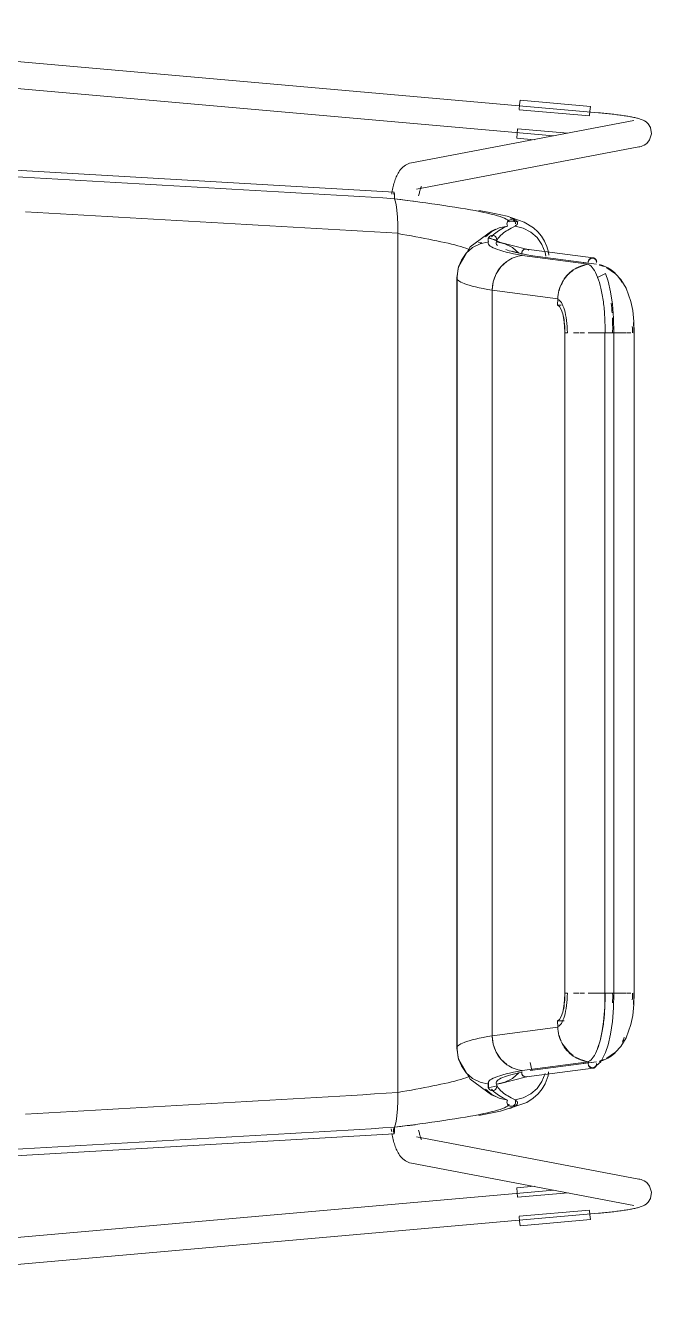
# Model space of a CAD drawing. Header units: millimetres. Extents: x 155927 to 326028, y -36033 to 97293.
# Drawn here: x 160474 to 160754, y 12021 to 12590 of the extents above; entities that cross this region are included whole.
import ezdxf

# ---------------------------------------------------------------- set-up
doc = ezdxf.new("R2010")
doc.units = ezdxf.units.MM
doc.header["$MEASUREMENT"] = 0
doc.layers.add('I-FURN', color=8, linetype='CONTINUOUS', lineweight=9)

msp = doc.modelspace()

# ---------------------------------------------------------------- linework, layer by layer
at = {"layer": 'I-FURN'}
for p, q in [((160729.89, 12550.76), (160286.57, 12589.71)), ((160285.52, 12577.75), (160709.86, 12540.47)), ((160694.69, 12554.29), (160694.87, 12556.33)), ((160694.87, 12556.33), (160726.28, 12553.57)), ((160694.5, 12552.1), (160725.91, 12549.34)), ((160694.51, 12552.23), (160694.69, 12554.29)), ((160726.1, 12551.53), (160725.92, 12549.47)), ((160726.28, 12553.57), (160726.1, 12551.53)), ((160730.05, 12550.75), (160729.89, 12550.76)), ((160730.8, 12550.68), (160730.05, 12550.75)), ((160731.55, 12550.61), (160730.8, 12550.68)), ((160732.3, 12550.54), (160731.55, 12550.61)), ((160733.04, 12550.46), (160732.3, 12550.54)), ((160733.78, 12550.39), (160733.04, 12550.46)), ((160734.51, 12550.31), (160733.78, 12550.39)), ((160735.24, 12550.23), (160734.51, 12550.31)), ((160735.96, 12550.15), (160735.24, 12550.23)), ((160736.67, 12550.06), (160735.96, 12550.15)), ((160737.36, 12549.98), (160736.67, 12550.06)), ((160738.05, 12549.89), (160737.36, 12549.98)), ((160738.73, 12549.81), (160738.05, 12549.89)), ((160739.39, 12549.72), (160738.73, 12549.81)), ((160740.04, 12549.63), (160739.39, 12549.72)), ((160740.67, 12549.54), (160740.04, 12549.63)), ((160741.29, 12549.45), (160740.67, 12549.54)), ((160741.9, 12549.36), (160741.29, 12549.45)), ((160742.48, 12549.27), (160741.9, 12549.36)), ((160743.05, 12549.17), (160742.48, 12549.27)), ((160743.6, 12549.08), (160743.05, 12549.17)), ((160744.14, 12548.99), (160743.6, 12549.08)), ((160744.65, 12548.89), (160744.14, 12548.99)), ((160745.15, 12548.8), (160744.65, 12548.89)), ((160745.62, 12548.7), (160745.15, 12548.8)), ((160746.08, 12548.61), (160745.62, 12548.7)), ((160745.74, 12547.28), (160646.45, 12528.47)), ((160693.56, 12541.47), (160693.75, 12543.53)), ((160716.24, 12541.68), (160693.76, 12543.65)), ((160746.53, 12548.51), (160746.08, 12548.61)), ((160746.95, 12548.41), (160746.53, 12548.51)), ((160747.37, 12548.3), (160746.95, 12548.41)), ((160747.77, 12548.2), (160747.37, 12548.3)), ((160748.16, 12548.08), (160747.77, 12548.2)), ((160748.56, 12547.96), (160748.16, 12548.08)), ((160748.96, 12547.81), (160748.56, 12547.96)), ((160749.39, 12547.65), (160748.96, 12547.81)), ((160749.87, 12547.43), (160749.39, 12547.65)), ((160750.43, 12547.13), (160749.87, 12547.43)), ((160751.13, 12546.65), (160750.43, 12547.13)), ((160752.04, 12545.79), (160751.13, 12546.65)), ((160753.08, 12544.14), (160752.04, 12545.79)), ((160753.56, 12541.38), (160753.08, 12544.14)), ((160693.38, 12539.42), (160693.56, 12541.47)), ((160693.38, 12539.42), (160701.28, 12538.73)), ((160752.73, 12538.63), (160751.41, 12537.05)), ((160752.73, 12538.63), (160753.56, 12541.38)), ((160306.69, 12534.56), (160638.6, 12515.28)), ((160648.68, 12516.68), (160747.97, 12535.49)), ((160748.39, 12535.58), (160747.97, 12535.49)), ((160748.9, 12535.71), (160748.39, 12535.58)), ((160749.52, 12535.93), (160748.9, 12535.71)), ((160750.33, 12536.3), (160749.52, 12535.93)), ((160751.41, 12537.05), (160750.33, 12536.3)), ((160641.97, 12525.89), (160641.52, 12525.36)), ((160642.49, 12526.41), (160641.97, 12525.89)), ((160643.09, 12526.92), (160642.49, 12526.41)), ((160643.77, 12527.41), (160643.09, 12526.92)), ((160644.56, 12527.84), (160643.77, 12527.41)), ((160645.46, 12528.21), (160644.56, 12527.84)), ((160646.45, 12528.47), (160645.46, 12528.21)), ((160638.96, 12520.36), (160638.76, 12519.76)), ((160639.16, 12520.95), (160638.96, 12520.36)), ((160639.38, 12521.54), (160639.16, 12520.95)), ((160639.62, 12522.11), (160639.38, 12521.54)), ((160639.87, 12522.67), (160639.62, 12522.11)), ((160640.14, 12523.22), (160639.87, 12522.67)), ((160640.43, 12523.75), (160640.14, 12523.22)), ((160640.76, 12524.29), (160640.43, 12523.75)), ((160641.12, 12524.83), (160640.76, 12524.29)), ((160641.52, 12525.36), (160641.12, 12524.83)), ((160637.69, 12515.17), (160637.57, 12514.47)), ((160637.82, 12515.86), (160637.69, 12515.17)), ((160637.95, 12516.54), (160637.82, 12515.86)), ((160638.09, 12517.21), (160637.95, 12516.54)), ((160638.25, 12517.87), (160638.09, 12517.21)), ((160638.41, 12518.51), (160638.25, 12517.87)), ((160638.58, 12519.14), (160638.41, 12518.51)), ((160638.45, 12514.74), (160638.42, 12514.36)), ((160638.42, 12514.36), (160638.45, 12514.74)), ((160638.5, 12515.03), (160638.45, 12514.74)), ((160638.45, 12514.74), (160638.5, 12515.03)), ((160638.55, 12515.21), (160638.6, 12515.28)), ((160638.6, 12515.27), (160638.55, 12515.21)), ((160638.76, 12519.76), (160638.58, 12519.14)), ((160638.75, 12514.71), (160638.7, 12515.01)), ((160638.7, 12515.01), (160638.75, 12514.71)), ((160638.78, 12514.32), (160638.75, 12514.71)), ((160638.75, 12514.71), (160638.78, 12514.33)), ((160649.81, 12514.6), (160649.71, 12514.13)), ((160649.91, 12515.04), (160649.81, 12514.6)), ((160650.02, 12515.46), (160649.91, 12515.04)), ((160650.12, 12515.86), (160650.02, 12515.46)), ((160650.23, 12516.22), (160650.12, 12515.86)), ((160650.34, 12516.56), (160650.23, 12516.22)), ((160650.45, 12516.86), (160650.34, 12516.56)), ((160650.55, 12517.13), (160650.45, 12516.86)), ((160650.64, 12517.36), (160650.55, 12517.13)), ((160650.73, 12517.56), (160650.64, 12517.36)), ((160650.8, 12517.71), (160650.73, 12517.56)), ((160650.85, 12517.8), (160650.8, 12517.71)), ((160650.89, 12517.87), (160650.85, 12517.8)), ((160650.91, 12517.9), (160650.89, 12517.87)), ((160638.78, 12514.33), (160638.8, 12513.87)), ((160638.8, 12513.87), (160638.78, 12514.32)), ((160638.79, 12512.41), (160638.81, 12512.88)), ((160638.81, 12512.88), (160638.79, 12512.41)), ((160638.79, 12512.41), (160639.19, 12511.51)), ((160639.19, 12511.51), (160638.79, 12512.41)), ((160638.81, 12513.38), (160638.8, 12513.87)), ((160638.8, 12513.87), (160638.81, 12513.38)), ((160638.81, 12512.88), (160638.81, 12513.38)), ((160638.81, 12513.38), (160638.81, 12512.88)), ((160639.19, 12511.51), (160639.55, 12509.77)), ((160639.56, 12509.76), (160639.19, 12511.51)), ((160639.55, 12509.76), (160639.86, 12507.3)), ((160639.87, 12507.26), (160639.56, 12509.76)), ((160649.71, 12514.13), (160649.61, 12513.63)), ((160639.87, 12507.27), (160640.1, 12504.21)), ((160640.11, 12504.16), (160639.87, 12507.26)), ((160640.11, 12504.16), (160640.26, 12500.69)), ((160640.26, 12500.63), (160640.11, 12504.16)), ((160680.58, 12506.43), (160676.51, 12507.17)), ((160689.1, 12504.54), (160680.58, 12506.43)), ((160696.73, 12501.87), (160689.1, 12504.54)), ((160640.26, 12500.63), (160640.32, 12496.94)), ((160640.32, 12496.86), (160640.26, 12500.63)), ((160672.65, 12490.85), (160682.19, 12497.84)), ((160682.26, 12497.79), (160679.42, 12495.38)), ((160679.42, 12495.38), (160682.26, 12497.78)), ((160682.19, 12497.84), (160683.93, 12498.73)), ((160685.58, 12499.43), (160682.26, 12497.79)), ((160682.26, 12497.78), (160685.59, 12499.42)), ((160689.2, 12500.21), (160685.58, 12499.43)), ((160685.59, 12499.42), (160689.2, 12500.21)), ((160689.11, 12501.68), (160689.02, 12501.19)), ((160689.02, 12501.18), (160689.11, 12501.67)), ((160689.02, 12501.19), (160689.05, 12500.69)), ((160689.05, 12500.68), (160689.02, 12501.18)), ((160689.05, 12500.69), (160689.2, 12500.21)), ((160689.2, 12500.21), (160689.05, 12500.68)), ((160689.32, 12502.13), (160689.11, 12501.68)), ((160689.11, 12501.67), (160689.32, 12502.12)), ((160689.63, 12502.51), (160689.32, 12502.13)), ((160689.32, 12502.12), (160689.64, 12502.5)), ((160690.04, 12502.79), (160689.63, 12502.51)), ((160689.64, 12502.5), (160690.04, 12502.79)), ((160690.5, 12502.98), (160690.04, 12502.79)), ((160690.04, 12502.79), (160690.5, 12502.97)), ((160693.93, 12502.23), (160690.08, 12502.04)), ((160690.98, 12503.04), (160690.5, 12502.98)), ((160690.5, 12502.97), (160690.98, 12503.03)), ((160691.47, 12502.96), (160690.98, 12503.04)), ((160690.98, 12503.03), (160691.47, 12502.96)), ((160691.47, 12502.96), (160691.92, 12502.76)), ((160691.92, 12502.77), (160691.47, 12502.96)), ((160692.32, 12502.47), (160691.92, 12502.77)), ((160691.92, 12502.76), (160692.31, 12502.46)), ((160692.31, 12502.46), (160692.62, 12502.08)), ((160692.62, 12502.08), (160692.32, 12502.47)), ((160692.62, 12502.08), (160692.82, 12501.62)), ((160692.82, 12501.62), (160692.62, 12502.08)), ((160692.85, 12500.63), (160692.68, 12500.16)), ((160692.69, 12500.16), (160692.85, 12500.63)), ((160696.32, 12499.26), (160692.69, 12500.16)), ((160692.82, 12501.62), (160692.89, 12501.13)), ((160692.89, 12501.13), (160692.82, 12501.62)), ((160693.61, 12501.07), (160693.93, 12502.23)), ((160699.64, 12497.52), (160696.32, 12499.26)), ((160700.84, 12499.36), (160696.73, 12501.87)), ((160702.46, 12495.04), (160699.64, 12497.52)), ((160702.8, 12497.63), (160700.84, 12499.36)), ((160704.49, 12495.65), (160702.8, 12497.63)), ((160640.32, 12113.46), (160640.32, 12496.86)), ((160640.32, 12496.86), (160640.32, 12113.38)), ((160677.1, 12492.31), (160673.7, 12490.56)), ((160673.71, 12490.55), (160677.1, 12492.3)), ((160680.81, 12493.2), (160677.1, 12492.31)), ((160680.61, 12494.17), (160680.69, 12494.66)), ((160680.69, 12494.66), (160680.61, 12494.17)), ((160680.65, 12493.67), (160680.61, 12494.17)), ((160680.61, 12494.17), (160680.65, 12493.67)), ((160680.81, 12493.2), (160680.65, 12493.67)), ((160680.65, 12493.67), (160680.81, 12493.2)), ((160680.69, 12494.66), (160680.9, 12495.11)), ((160680.89, 12495.11), (160680.69, 12494.66)), ((160684.6, 12493.88), (160680.71, 12494.72)), ((160686.16, 12492.84), (160680.84, 12495.01)), ((160681.21, 12495.49), (160680.89, 12495.11)), ((160680.9, 12495.11), (160681.21, 12495.49)), ((160681.61, 12495.79), (160681.21, 12495.49)), ((160681.21, 12495.49), (160681.61, 12495.78)), ((160682.07, 12495.98), (160681.61, 12495.79)), ((160681.61, 12495.78), (160682.07, 12495.97)), ((160682.07, 12495.97), (160682.56, 12496.04)), ((160682.56, 12496.04), (160682.07, 12495.98)), ((160682.56, 12496.04), (160683.05, 12495.97)), ((160683.05, 12495.98), (160682.56, 12496.04)), ((160683.52, 12495.79), (160683.05, 12495.98)), ((160683.05, 12495.97), (160683.51, 12495.78)), ((160683.51, 12495.78), (160683.92, 12495.49)), ((160683.92, 12495.49), (160683.52, 12495.79)), ((160683.92, 12495.49), (160684.23, 12495.11)), ((160684.23, 12495.11), (160683.92, 12495.49)), ((160684.23, 12495.11), (160684.43, 12494.66)), ((160684.43, 12494.66), (160684.23, 12495.11)), ((160684.48, 12493.67), (160684.31, 12493.2)), ((160684.32, 12493.2), (160684.48, 12493.67)), ((160688.03, 12492.31), (160684.32, 12493.2)), ((160684.43, 12494.66), (160684.51, 12494.17)), ((160684.52, 12494.17), (160684.43, 12494.66)), ((160684.51, 12494.17), (160684.48, 12493.67)), ((160684.48, 12493.67), (160684.52, 12494.17)), ((160697.78, 12489.88), (160686.16, 12492.84)), ((160691.43, 12490.56), (160688.03, 12492.31)), ((160704.64, 12491.95), (160702.46, 12495.04)), ((160702.46, 12495.03), (160702.61, 12494.87)), ((160705.86, 12493.45), (160704.49, 12495.65)), ((160706.04, 12488.44), (160704.64, 12491.95)), ((160706.89, 12491.08), (160705.86, 12493.45)), ((160667.53, 12482.2), (160672.65, 12490.85)), ((160670.83, 12488.05), (160668.66, 12484.91)), ((160668.66, 12484.91), (160670.83, 12488.04)), ((160673.7, 12490.56), (160670.83, 12488.05)), ((160670.83, 12488.04), (160673.71, 12490.55)), ((160691.39, 12489.05), (160693.83, 12488.29)), ((160694.3, 12488.05), (160691.43, 12490.56)), ((160693.83, 12488.29), (160700.12, 12486.92)), ((160695.68, 12488.52), (160695.6, 12488.03)), ((160695.6, 12488.03), (160695.64, 12487.53)), ((160695.87, 12488.97), (160695.68, 12488.52)), ((160725.49, 12483.22), (160695.79, 12487.06)), ((160696.17, 12489.35), (160695.87, 12488.97)), ((160696.56, 12489.65), (160696.17, 12489.35)), ((160697, 12489.84), (160696.56, 12489.65)), ((160697.47, 12489.91), (160697, 12489.84)), ((160697.94, 12489.84), (160697.47, 12489.91)), ((160727.48, 12486.04), (160697.7, 12489.89)), ((160698.38, 12489.65), (160697.94, 12489.84)), ((160698.76, 12489.36), (160698.38, 12489.65)), ((160729.04, 12483.2), (160699.34, 12487.04)), ((160706.03, 12488.43), (160706.4, 12486.69)), ((160706.4, 12486.7), (160706.04, 12488.44)), ((160707.55, 12488.58), (160706.89, 12491.08)), ((160707.7, 12487.16), (160707.55, 12488.58)), ((160666.67, 12477.01), (160667.46, 12482.05)), ((160666.82, 12477.55), (160667.3, 12481.34)), ((160667.29, 12481.34), (160666.82, 12477.55)), ((160668.66, 12484.91), (160667.29, 12481.34)), ((160667.3, 12481.34), (160668.66, 12484.91)), ((160667.46, 12482.05), (160668.83, 12485.23)), ((160686.29, 12481.94), (160684.21, 12478.83)), ((160689.03, 12484.43), (160686.29, 12481.94)), ((160725.51, 12483.65), (160723.07, 12483.97)), ((160733.67, 12481.55), (160733.47, 12481.65)), ((160737.56, 12478.88), (160733.67, 12481.55)), ((160666.67, 12477.01), (160666.67, 12172.21)), ((160666.82, 12132.77), (160666.82, 12477.55)), ((160666.82, 12477.55), (160666.82, 12132.77)), ((160682.89, 12475.28), (160682.42, 12471.51)), ((160684.21, 12478.83), (160682.89, 12475.28)), ((160733.06, 12479.01), (160729.52, 12477.25)), ((160734.22, 12475.56), (160733.06, 12479.01)), ((160735.32, 12470.87), (160734.22, 12475.56)), ((160739.86, 12476.4), (160737.56, 12478.88)), ((160742.25, 12472.52), (160739.86, 12476.4)), ((160682.42, 12471.51), (160711.69, 12467.65)), ((160682.42, 12138.8), (160682.42, 12471.51)), ((160682.42, 12471.51), (160682.42, 12138.8)), ((160736.17, 12465.25), (160735.32, 12470.87)), ((160744.38, 12466.47), (160742.25, 12472.52)), ((160711.69, 12467.65), (160711.63, 12464.94)), ((160713.29, 12464.94), (160711.63, 12464.94)), ((160711.63, 12464.94), (160712.49, 12464.3)), ((160712.49, 12464.3), (160713.28, 12462.95)), ((160736.65, 12459.13), (160736.17, 12465.25)), ((160745.17, 12462.44), (160744.38, 12466.47)), ((160713.28, 12462.95), (160713.95, 12460.96)), ((160713.95, 12460.96), (160714.46, 12458.47)), ((160714.46, 12458.47), (160714.78, 12455.62)), ((160736.75, 12452.58), (160736.65, 12459.13)), ((160745.67, 12457.61), (160745.17, 12462.44)), ((160745.78, 12452.58), (160745.67, 12457.61)), ((160714.78, 12455.62), (160714.88, 12452.58)), ((160714.88, 12452.58), (160714.88, 12157.73)), ((160714.94, 12157.73), (160714.94, 12452.58)), ((160718.8, 12452.58), (160721.26, 12452.58)), ((160721.78, 12452.58), (160723.62, 12452.58)), ((160725.25, 12452.58), (160728.81, 12452.58)), ((160732.81, 12452.58), (160729, 12452.58)), ((160729, 12452.58), (160732.81, 12452.58)), ((160732.78, 12452.58), (160732.78, 12157.73)), ((160732.9, 12452.58), (160736.75, 12452.58)), ((160733.12, 12452.58), (160732.9, 12452.58)), ((160733.45, 12452.58), (160733.12, 12452.58)), ((160733.87, 12452.58), (160733.45, 12452.58)), ((160734.34, 12452.58), (160733.87, 12452.58)), ((160734.84, 12452.58), (160734.34, 12452.58)), ((160735.33, 12452.58), (160734.84, 12452.58)), ((160735.79, 12452.58), (160735.33, 12452.58)), ((160736.18, 12452.58), (160735.79, 12452.58)), ((160736.48, 12452.58), (160736.18, 12452.58)), ((160736.68, 12452.58), (160736.48, 12452.58)), ((160739.53, 12452.58), (160736.5, 12452.58)), ((160736.5, 12452.58), (160742.26, 12452.58)), ((160736.75, 12452.58), (160736.68, 12452.58)), ((160736.75, 12157.73), (160736.75, 12452.58)), ((160740.58, 12452.58), (160739.67, 12452.58)), ((160742.54, 12452.58), (160744.29, 12452.58)), ((160745.48, 12452.58), (160745.77, 12452.58)), ((160745.78, 12452.58), (160745.61, 12452.58)), ((160745.78, 12157.73), (160745.78, 12452.58)), ((160666.67, 12172.21), (160666.67, 12133.3)), ((160714.88, 12157.73), (160714.78, 12154.69)), ((160721.26, 12157.73), (160718.8, 12157.73)), ((160723.62, 12157.73), (160721.78, 12157.73)), ((160728.81, 12157.73), (160725.25, 12157.73)), ((160729, 12157.73), (160732.81, 12157.73)), ((160732.81, 12157.73), (160729, 12157.73)), ((160732.71, 12151.51), (160732.78, 12157.73)), ((160736.75, 12157.73), (160732.79, 12157.73)), ((160732.79, 12157.73), (160732.9, 12157.73)), ((160732.9, 12157.73), (160733.12, 12157.73)), ((160733.12, 12157.73), (160733.45, 12157.73)), ((160733.45, 12157.73), (160733.87, 12157.73)), ((160733.87, 12157.73), (160734.34, 12157.73)), ((160734.34, 12157.73), (160734.84, 12157.73)), ((160734.84, 12157.73), (160735.33, 12157.73)), ((160735.33, 12157.73), (160735.79, 12157.73)), ((160735.79, 12157.73), (160736.18, 12157.73)), ((160736.18, 12157.73), (160736.48, 12157.73)), ((160736.48, 12157.73), (160736.68, 12157.73)), ((160736.5, 12157.73), (160739.53, 12157.73)), ((160742.26, 12157.73), (160736.5, 12157.73)), ((160736.75, 12157.73), (160736.65, 12151.19)), ((160736.68, 12157.73), (160736.75, 12157.73)), ((160739.67, 12157.73), (160740.58, 12157.73)), ((160744.29, 12157.73), (160742.54, 12157.73)), ((160745.77, 12157.73), (160745.48, 12157.73)), ((160745.61, 12157.73), (160745.78, 12157.73)), ((160745.78, 12157.73), (160745.67, 12152.7)), ((160714.46, 12151.84), (160713.95, 12149.35)), ((160714.78, 12154.69), (160714.46, 12151.84)), ((160732.17, 12144.94), (160732.71, 12151.51)), ((160736.65, 12151.19), (160736.17, 12145.07)), ((160745.67, 12152.7), (160745.17, 12147.88)), ((160712.49, 12146.02), (160711.63, 12145.38)), ((160711.63, 12145.38), (160714.63, 12145.38)), ((160711.63, 12145.38), (160711.69, 12142.66)), ((160713.28, 12147.37), (160712.49, 12146.02)), ((160713.95, 12149.35), (160713.28, 12147.37)), ((160731.58, 12140.93), (160732.17, 12144.94)), ((160736.17, 12145.07), (160735.32, 12139.45)), ((160745.17, 12147.88), (160744.38, 12143.84)), ((160711.69, 12142.66), (160682.42, 12138.8)), ((160730.61, 12136.5), (160731.58, 12140.93)), ((160735.32, 12139.45), (160734.22, 12134.76)), ((160744.38, 12143.84), (160742.25, 12137.8)), ((160666.67, 12133.3), (160667.46, 12128.27)), ((160682.42, 12138.8), (160682.89, 12135.03)), ((160682.89, 12135.03), (160684.21, 12131.49)), ((160729.52, 12133.06), (160730.61, 12136.5)), ((160734.22, 12134.76), (160733.06, 12131.3)), ((160739.86, 12133.91), (160737.56, 12131.44)), ((160742.25, 12137.8), (160739.86, 12133.91)), ((160667.3, 12128.98), (160666.82, 12132.77)), ((160666.82, 12132.77), (160667.29, 12128.97)), ((160667.29, 12128.97), (160668.66, 12125.4)), ((160668.66, 12125.41), (160667.3, 12128.98)), ((160667.46, 12128.27), (160668.83, 12125.09)), ((160667.53, 12128.11), (160672.65, 12119.46)), ((160684.21, 12131.49), (160686.29, 12128.37)), ((160686.29, 12128.37), (160689.03, 12125.88)), ((160733.06, 12131.3), (160730.88, 12127.18)), ((160733.67, 12128.76), (160733.47, 12128.66)), ((160737.56, 12131.44), (160733.67, 12128.76)), ((160670.83, 12122.27), (160668.66, 12125.41)), ((160668.66, 12125.4), (160670.83, 12122.27)), ((160673.71, 12119.76), (160670.83, 12122.27)), ((160670.83, 12122.27), (160673.7, 12119.76)), ((160691.43, 12119.76), (160694.3, 12122.27)), ((160695.64, 12122.78), (160695.6, 12122.29)), ((160695.6, 12122.29), (160695.68, 12121.8)), ((160695.68, 12121.8), (160695.87, 12121.34)), ((160725.49, 12127.1), (160695.79, 12123.25)), ((160697.7, 12120.42), (160727.48, 12124.28)), ((160699.34, 12123.27), (160729.04, 12127.12)), ((160700.12, 12123.4), (160699.43, 12126.89)), ((160704.64, 12118.36), (160706.04, 12121.88)), ((160707.37, 12120.89), (160707.6, 12122.66)), ((160727.84, 12126.97), (160723.07, 12126.35)), ((160730.88, 12127.18), (160727.97, 12124.64)), ((160672.65, 12119.46), (160682.19, 12112.48)), ((160673.7, 12119.76), (160677.1, 12118.01)), ((160677.1, 12118.01), (160673.71, 12119.76)), ((160677.1, 12118.01), (160680.81, 12117.11)), ((160680.61, 12116.15), (160680.65, 12116.65)), ((160680.65, 12116.64), (160680.61, 12116.15)), ((160680.69, 12115.66), (160680.61, 12116.15)), ((160680.61, 12116.15), (160680.69, 12115.65)), ((160680.65, 12116.65), (160680.81, 12117.12)), ((160680.81, 12117.11), (160680.65, 12116.64)), ((160680.71, 12115.6), (160684.6, 12116.44)), ((160680.79, 12118.18), (160680.84, 12115.3)), ((160686.16, 12117.47), (160684.3, 12117.15)), ((160684.31, 12117.12), (160684.48, 12116.65)), ((160684.32, 12117.11), (160688.03, 12118.01)), ((160684.48, 12116.64), (160684.32, 12117.11)), ((160684.51, 12116.15), (160684.43, 12115.66)), ((160684.43, 12115.65), (160684.52, 12116.15)), ((160684.48, 12116.65), (160684.51, 12116.15)), ((160684.52, 12116.15), (160684.48, 12116.64)), ((160697.78, 12120.44), (160686.16, 12117.47)), ((160688.03, 12118.01), (160691.43, 12119.76)), ((160695.87, 12121.34), (160696.17, 12120.96)), ((160696.17, 12120.96), (160696.56, 12120.67)), ((160696.56, 12120.67), (160697, 12120.48)), ((160697, 12120.48), (160697.47, 12120.41)), ((160697.47, 12120.41), (160697.94, 12120.48)), ((160697.94, 12120.48), (160698.38, 12120.66)), ((160702.46, 12115.28), (160704.64, 12118.36)), ((160704.74, 12115.02), (160706.08, 12117.29)), ((160706.08, 12117.29), (160707.37, 12120.89)), ((160640.26, 12109.69), (160640.32, 12113.46)), ((160640.32, 12113.38), (160640.26, 12109.69)), ((160682.26, 12112.54), (160679.42, 12114.93)), ((160679.42, 12114.93), (160682.26, 12112.53)), ((160680.9, 12115.21), (160680.69, 12115.66)), ((160680.69, 12115.65), (160680.89, 12115.2)), ((160680.89, 12115.2), (160681.21, 12114.82)), ((160681.21, 12114.82), (160680.9, 12115.21)), ((160681.61, 12114.53), (160681.21, 12114.82)), ((160681.21, 12114.82), (160681.61, 12114.53)), ((160682.07, 12114.34), (160681.61, 12114.53)), ((160681.61, 12114.53), (160682.07, 12114.34)), ((160682.56, 12114.28), (160682.07, 12114.34)), ((160682.07, 12114.34), (160682.56, 12114.27)), ((160682.19, 12112.48), (160683.93, 12111.59)), ((160685.59, 12110.9), (160682.26, 12112.54)), ((160682.26, 12112.53), (160685.58, 12110.89)), ((160683.05, 12114.34), (160682.56, 12114.28)), ((160682.56, 12114.27), (160683.05, 12114.34)), ((160683.51, 12114.53), (160683.05, 12114.34)), ((160683.05, 12114.34), (160683.52, 12114.53)), ((160683.92, 12114.82), (160683.51, 12114.53)), ((160683.52, 12114.53), (160683.92, 12114.82)), ((160684.23, 12115.21), (160683.92, 12114.82)), ((160683.92, 12114.82), (160684.23, 12115.2)), ((160684.43, 12115.66), (160684.23, 12115.21)), ((160684.23, 12115.2), (160684.43, 12115.65)), ((160685.58, 12110.89), (160689.2, 12110.1)), ((160689.2, 12110.1), (160685.59, 12110.9)), ((160692.69, 12110.16), (160696.32, 12111.06)), ((160696.32, 12111.06), (160699.64, 12112.8)), ((160697.89, 12109.04), (160700.72, 12110.86)), ((160699.64, 12112.8), (160702.46, 12115.28)), ((160700.72, 12110.86), (160702.96, 12112.85)), ((160702.61, 12115.45), (160702.46, 12115.28)), ((160702.96, 12112.85), (160704.74, 12115.02)), ((160639.87, 12103.05), (160640.11, 12106.15)), ((160640.1, 12106.11), (160639.87, 12103.05)), ((160640.11, 12106.15), (160640.26, 12109.69)), ((160640.26, 12109.63), (160640.11, 12106.15)), ((160676.51, 12103.15), (160686.18, 12105.05)), ((160686.18, 12105.05), (160697.89, 12109.04)), ((160689.02, 12109.13), (160689.05, 12109.63)), ((160689.05, 12109.63), (160689.02, 12109.13)), ((160689.11, 12108.64), (160689.02, 12109.13)), ((160689.02, 12109.13), (160689.11, 12108.64)), ((160689.05, 12109.63), (160689.2, 12110.1)), ((160689.2, 12110.1), (160689.05, 12109.63)), ((160689.32, 12108.19), (160689.11, 12108.64)), ((160689.11, 12108.64), (160689.32, 12108.19)), ((160689.64, 12107.81), (160689.32, 12108.19)), ((160689.32, 12108.19), (160689.63, 12107.81)), ((160689.63, 12107.81), (160690.04, 12107.52)), ((160690.04, 12107.52), (160689.64, 12107.81)), ((160690.5, 12107.34), (160690.04, 12107.52)), ((160690.04, 12107.52), (160690.5, 12107.34)), ((160690.98, 12107.28), (160690.5, 12107.34)), ((160690.5, 12107.34), (160690.98, 12107.28)), ((160691.47, 12107.36), (160690.98, 12107.28)), ((160690.98, 12107.28), (160691.47, 12107.35)), ((160691.92, 12107.55), (160691.47, 12107.36)), ((160691.47, 12107.35), (160691.92, 12107.55)), ((160692.31, 12107.85), (160691.92, 12107.55)), ((160691.92, 12107.55), (160692.32, 12107.85)), ((160692.62, 12108.24), (160692.31, 12107.85)), ((160692.32, 12107.85), (160692.62, 12108.24)), ((160692.82, 12108.69), (160692.62, 12108.24)), ((160692.62, 12108.24), (160692.82, 12108.69)), ((160692.68, 12110.16), (160692.85, 12109.69)), ((160692.85, 12109.68), (160692.69, 12110.16)), ((160692.89, 12109.19), (160692.82, 12108.69)), ((160692.82, 12108.69), (160692.89, 12109.19)), ((160692.85, 12109.69), (160692.89, 12109.19)), ((160692.89, 12109.19), (160692.85, 12109.68)), ((160639.19, 12098.81), (160639.56, 12100.56)), ((160639.55, 12100.55), (160639.19, 12098.81)), ((160639.86, 12103.02), (160639.55, 12100.56)), ((160639.56, 12100.56), (160639.87, 12103.05)), ((160306.69, 12075.75), (160638.6, 12095.04)), ((160637.47, 12096.56), (160637.37, 12097.29)), ((160637.57, 12095.85), (160637.47, 12096.56)), ((160637.82, 12094.45), (160637.69, 12095.15)), ((160637.95, 12093.77), (160637.82, 12094.45)), ((160638.09, 12093.1), (160637.95, 12093.77)), ((160638.38, 12096.9), (160638.39, 12097.4)), ((160638.39, 12096.41), (160638.38, 12096.9)), ((160638.39, 12097.4), (160638.39, 12096.9)), ((160638.39, 12096.9), (160638.39, 12096.41)), ((160638.39, 12096.41), (160638.42, 12095.96)), ((160638.42, 12095.96), (160638.39, 12096.41)), ((160638.42, 12095.96), (160638.45, 12095.58)), ((160638.45, 12095.58), (160638.42, 12095.96)), ((160638.45, 12095.58), (160638.5, 12095.29)), ((160638.5, 12095.29), (160638.45, 12095.58)), ((160638.5, 12095.29), (160638.55, 12095.11)), ((160638.55, 12095.1), (160638.5, 12095.29)), ((160638.55, 12095.11), (160638.6, 12095.04)), ((160638.6, 12095.04), (160638.55, 12095.1)), ((160638.6, 12095.04), (160638.65, 12095.12)), ((160638.65, 12095.11), (160638.6, 12095.04)), ((160638.65, 12095.12), (160638.7, 12095.31)), ((160638.7, 12095.3), (160638.65, 12095.11)), ((160638.7, 12095.31), (160638.75, 12095.61)), ((160638.75, 12095.6), (160638.7, 12095.3)), ((160638.75, 12095.61), (160638.78, 12095.99)), ((160638.78, 12095.99), (160638.75, 12095.6)), ((160638.78, 12095.99), (160638.8, 12096.45)), ((160638.8, 12096.44), (160638.78, 12095.99)), ((160639.19, 12098.81), (160638.79, 12097.91)), ((160638.79, 12097.91), (160639.19, 12098.81)), ((160638.81, 12097.44), (160638.79, 12097.91)), ((160638.79, 12097.91), (160638.81, 12097.44)), ((160638.8, 12096.45), (160638.81, 12096.94)), ((160638.81, 12096.94), (160638.8, 12096.44)), ((160638.81, 12096.94), (160638.81, 12097.44)), ((160638.81, 12097.44), (160638.81, 12096.94)), ((160747.97, 12074.83), (160648.68, 12093.64)), ((160649.71, 12096.19), (160649.61, 12096.68)), ((160649.81, 12095.72), (160649.71, 12096.19)), ((160649.91, 12095.27), (160649.81, 12095.72)), ((160650.02, 12094.85), (160649.91, 12095.27)), ((160650.12, 12094.46), (160650.02, 12094.85)), ((160650.23, 12094.09), (160650.12, 12094.46)), ((160650.34, 12093.76), (160650.23, 12094.09)), ((160650.45, 12093.45), (160650.34, 12093.76)), ((160650.55, 12093.18), (160650.45, 12093.45)), ((160638.25, 12092.45), (160638.09, 12093.1)), ((160638.41, 12091.8), (160638.25, 12092.45)), ((160638.58, 12091.17), (160638.41, 12091.8)), ((160638.76, 12090.56), (160638.58, 12091.17)), ((160638.96, 12089.95), (160638.76, 12090.56)), ((160639.16, 12089.36), (160638.96, 12089.95)), ((160639.38, 12088.78), (160639.16, 12089.36)), ((160639.62, 12088.21), (160639.38, 12088.78)), ((160639.87, 12087.65), (160639.62, 12088.21)), ((160640.14, 12087.1), (160639.87, 12087.65)), ((160650.64, 12092.95), (160650.55, 12093.18)), ((160650.73, 12092.76), (160650.64, 12092.95)), ((160650.8, 12092.6), (160650.73, 12092.76)), ((160650.85, 12092.52), (160650.8, 12092.6)), ((160650.89, 12092.44), (160650.85, 12092.52)), ((160650.91, 12092.42), (160650.89, 12092.44)), ((160640.43, 12086.56), (160640.14, 12087.1)), ((160640.76, 12086.02), (160640.43, 12086.56)), ((160641.12, 12085.49), (160640.76, 12086.02)), ((160641.52, 12084.95), (160641.12, 12085.49)), ((160641.97, 12084.42), (160641.52, 12084.95)), ((160642.49, 12083.9), (160641.97, 12084.42)), ((160643.09, 12083.39), (160642.49, 12083.9)), ((160643.77, 12082.91), (160643.09, 12083.39)), ((160644.56, 12082.47), (160643.77, 12082.91)), ((160645.46, 12082.11), (160644.56, 12082.47)), ((160646.45, 12081.85), (160645.46, 12082.11)), ((160646.45, 12081.85), (160745.74, 12063.04)), ((160701.28, 12071.59), (160693.38, 12070.89)), ((160693.56, 12068.85), (160693.38, 12070.89)), ((160748.39, 12074.74), (160747.97, 12074.83)), ((160748.9, 12074.6), (160748.39, 12074.74)), ((160749.52, 12074.39), (160748.9, 12074.6)), ((160750.33, 12074.01), (160749.52, 12074.39)), ((160751.41, 12073.27), (160750.33, 12074.01)), ((160752.73, 12071.69), (160751.41, 12073.27)), ((160752.73, 12071.69), (160753.56, 12068.94)), ((160710.02, 12069.86), (160285.52, 12032.56)), ((160693.75, 12066.78), (160693.56, 12068.85)), ((160693.76, 12066.66), (160716.36, 12068.65)), ((160753.08, 12066.18), (160752.04, 12064.52)), ((160753.56, 12068.94), (160753.08, 12066.18)), ((160286.57, 12020.61), (160729.89, 12059.56)), ((160725.91, 12060.97), (160694.5, 12058.21)), ((160725.92, 12060.85), (160726.1, 12058.78)), ((160730.05, 12059.57), (160729.89, 12059.56)), ((160730.8, 12059.64), (160730.05, 12059.57)), ((160731.55, 12059.71), (160730.8, 12059.64)), ((160732.3, 12059.78), (160731.55, 12059.71)), ((160733.04, 12059.85), (160732.3, 12059.78)), ((160733.78, 12059.93), (160733.04, 12059.85)), ((160734.51, 12060.01), (160733.78, 12059.93)), ((160735.24, 12060.09), (160734.51, 12060.01)), ((160735.96, 12060.17), (160735.24, 12060.09)), ((160736.67, 12060.25), (160735.96, 12060.17)), ((160737.36, 12060.34), (160736.67, 12060.25)), ((160738.05, 12060.42), (160737.36, 12060.34)), ((160738.73, 12060.51), (160738.05, 12060.42)), ((160739.39, 12060.6), (160738.73, 12060.51)), ((160740.04, 12060.69), (160739.39, 12060.6)), ((160740.67, 12060.78), (160740.04, 12060.69)), ((160741.29, 12060.87), (160740.67, 12060.78)), ((160741.9, 12060.96), (160741.29, 12060.87)), ((160742.48, 12061.05), (160741.9, 12060.96)), ((160743.05, 12061.14), (160742.48, 12061.05)), ((160743.6, 12061.23), (160743.05, 12061.14)), ((160744.14, 12061.33), (160743.6, 12061.23)), ((160744.65, 12061.42), (160744.14, 12061.33)), ((160745.15, 12061.52), (160744.65, 12061.42)), ((160745.62, 12061.61), (160745.15, 12061.52)), ((160746.08, 12061.71), (160745.62, 12061.61)), ((160746.53, 12061.81), (160746.08, 12061.71)), ((160746.95, 12061.91), (160746.53, 12061.81)), ((160747.37, 12062.01), (160746.95, 12061.91)), ((160747.77, 12062.12), (160747.37, 12062.01)), ((160748.16, 12062.23), (160747.77, 12062.12)), ((160748.56, 12062.36), (160748.16, 12062.23)), ((160748.96, 12062.5), (160748.56, 12062.36)), ((160749.39, 12062.67), (160748.96, 12062.5)), ((160749.87, 12062.89), (160749.39, 12062.67)), ((160750.43, 12063.19), (160749.87, 12062.89)), ((160751.13, 12063.67), (160750.43, 12063.19)), ((160752.04, 12064.52), (160751.13, 12063.67)), ((160694.69, 12056.03), (160694.51, 12058.09)), ((160694.87, 12053.98), (160694.69, 12056.03)), ((160726.28, 12056.74), (160694.87, 12053.98)), ((160726.1, 12058.78), (160726.28, 12056.74))]:
    msp.add_line(p, q, dxfattribs=at)
for centre, major_axis, ratio, start_param, end_param in [((160697.49, 12471.38), (0, -15.78), 0.955139, 3.495799, 3.737346), ((160697.49, 12471.38), (0, -15.78), 0.955139, 3.254129, 3.495629), ((160697.47, 12487.94), (0, -1.96), 0.955139, 2.379629, 4.923331), ((160697.49, 12471.38), (0, -15.78), 0.955139, 3.737469, 4.704147), ((160730.03, 12452.58), (15.75, 0), 0.000004, 2.669107, 2.851347), ((160741.51, 12452.58), (0, 12.4), 0.287441, 4.712389, 4.932602), ((160730.03, 12157.73), (15.75, 0), 0.000004, 3.431839, 3.614078), ((160741.51, 12157.73), (0, -12.4), 0.287441, 1.332781, 1.570796), ((160697.49, 12138.93), (0, -15.78), 0.955139, 4.720632, 5.68731), ((160697.49, 12138.93), (0, -15.78), 0.955139, 5.687432, 5.928979), ((160697.49, 12138.93), (0, -15.78), 0.955139, 5.929149, 6.170649), ((160697.47, 12122.37), (0, -1.96), 0.955139, 4.501447, 6.790779)]:
    msp.add_ellipse(centre, major_axis=major_axis, ratio=ratio, start_param=start_param, end_param=end_param, dxfattribs=at)
for points in [[(160638.79, 12512.41), (160583.55, 12515.63), (160472.96, 12522.07), (160362.19, 12528.51), (160306.79, 12531.73)], [(160638.8, 12512.39), (160641.92, 12512), (160645.08, 12511.6), (160648.2, 12511.21)], [(160474.08, 12506.52), (160529.54, 12503.33), (160584.96, 12500.13), (160640.32, 12496.94)], [(160676.35, 12492.81), (160676.82, 12492.75), (160677.28, 12492.7), (160677.75, 12492.64)], [(160680.81, 12493.2), (160680.26, 12492.18), (160682.23, 12490.13), (160690.29, 12488.08), (160695.79, 12487.06)], [(160684.31, 12493.2), (160684.02, 12492.65), (160684.17, 12492.11), (160684.74, 12491.57)], [(160688.47, 12489.66), (160690.36, 12489.01), (160693.17, 12488.35), (160696.21, 12487.69)], [(160725.49, 12483.22), (160724.25, 12483.07), (160721.88, 12482.49), (160718.54, 12480.72), (160715.7, 12478.2), (160713.51, 12475.05), (160712.09, 12471.45), (160711.73, 12468.95), (160711.69, 12467.65)], [(160719.98, 12481.23), (160721.24, 12481.93), (160722.61, 12482.33), (160723.99, 12482.67)], [(160725.49, 12483.01), (160726.21, 12482.66), (160727.62, 12481.35), (160728.88, 12478.89), (160729.45, 12477.42)], [(160730.37, 12482.75), (160731.05, 12482.59), (160731.73, 12482.39), (160732.38, 12482.14)], [(160666.82, 12477.55), (160666.72, 12477.37), (160666.67, 12477.19), (160666.67, 12477.01)], [(160740.31, 12474.97), (160739.91, 12475.78), (160739.45, 12476.57), (160738.92, 12477.3)], [(160711.71, 12467.41), (160712.26, 12467.28), (160713.36, 12466.33), (160714.76, 12463.01), (160715.72, 12458.21), (160715.98, 12454.48), (160716.01, 12452.58)], [(160735.54, 12465.74), (160735.72, 12464.33), (160735.88, 12462.88), (160735.99, 12461.4)], [(160714.93, 12453.42), (160714.88, 12456.2), (160714.52, 12458.75), (160714, 12460.96)], [(160736.11, 12459.18), (160736.22, 12457), (160736.25, 12454.8), (160736.21, 12452.58)], [(160745.51, 12457.18), (160745.63, 12455.71), (160745.7, 12454.16), (160745.69, 12452.58)], [(160716.01, 12157.73), (160715.95, 12153.94), (160714.99, 12146.55), (160712.82, 12143.17), (160711.71, 12142.91)], [(160714, 12149.35), (160714.54, 12151.4), (160714.83, 12154.12), (160714.92, 12156.89)], [(160732.81, 12157.73), (160732.86, 12155.39), (160732.78, 12150.73), (160732.15, 12143.88), (160731.04, 12137.73), (160729.52, 12132.66), (160727.62, 12128.96), (160726.21, 12127.65), (160725.49, 12127.3)], [(160736.21, 12157.73), (160736.24, 12156.3), (160736.23, 12154.88), (160736.2, 12153.47)], [(160745.69, 12157.73), (160745.7, 12156.02), (160745.63, 12154.34), (160745.47, 12152.76)], [(160711.69, 12142.66), (160711.73, 12141.37), (160712.09, 12138.87), (160713.51, 12135.27), (160715.7, 12132.12), (160718.54, 12129.59), (160721.88, 12127.83), (160724.25, 12127.25), (160725.49, 12127.1)], [(160713.19, 12136.48), (160712.8, 12137.33), (160712.44, 12138.21), (160712.25, 12139.13)], [(160666.67, 12133.3), (160666.67, 12133.12), (160666.72, 12132.94), (160666.82, 12132.77)], [(160718.62, 12129.93), (160716.56, 12131.37), (160714.94, 12133.35), (160713.64, 12135.57)], [(160740.56, 12135.9), (160740.87, 12136.62), (160741.17, 12137.36), (160741.37, 12138.12)], [(160723.98, 12127.56), (160722.59, 12127.87), (160721.22, 12128.37), (160719.97, 12129.07)], [(160732.37, 12128.18), (160731.75, 12127.94), (160731.1, 12127.78), (160730.44, 12127.64)], [(160680.81, 12117.12), (160680.26, 12118.14), (160682.23, 12120.19), (160690.29, 12122.23), (160695.79, 12123.25)], [(160725.31, 12126.34), (160725.3, 12126.5), (160725.3, 12126.67), (160725.34, 12126.83)], [(160640.32, 12113.38), (160584.96, 12110.18), (160529.54, 12106.99), (160474.08, 12103.79)], [(160638.8, 12097.92), (160641.86, 12098.31), (160644.95, 12098.7), (160648, 12099.08)], [(160638.79, 12097.91), (160583.55, 12094.69), (160472.96, 12088.25), (160362.19, 12081.81), (160306.79, 12078.59)]]:
    msp.add_open_spline(points, degree=3, dxfattribs=at)
for points, knots in [([(160638.79, 12512.41), (160646.34, 12511.39), (160661.55, 12509.36), (160679.99, 12506.31), (160688.29, 12503.87), (160689.89, 12502.45), (160690.08, 12502.04)], [0, 0, 0, 0, 0.25, 0.5, 0.75, 0.8499411, 0.8499411, 0.8499411, 0.8499411]), ([(160690.48, 12503.93), (160691.11, 12503.7), (160694.01, 12502.44), (160694.24, 12501.18), (160692.69, 12500.16)], [0.6929173, 0.6929173, 0.6929173, 0.6929173, 0.75, 1, 1, 1, 1]), ([(160689.2, 12500.21), (160686.79, 12499.04), (160684.14, 12497.42), (160682.46, 12495.79), (160682.07, 12495.33)], [0, 0, 0, 0, 0.5, 0.6963068, 0.6963068, 0.6963068, 0.6963068]), ([(160692.68, 12500.16), (160690.28, 12499), (160686.85, 12496.91), (160685.07, 12494.81), (160684.6, 12493.88)], [0, 0, 0, 0, 0.5, 0.9025383, 0.9025383, 0.9025383, 0.9025383]), ([(160640.32, 12496.86), (160645.71, 12495.88), (160656.49, 12493.94), (160667.2, 12491.51), (160671.44, 12490.05), (160672.59, 12489.56)], [0, 0, 0, 0, 0.25, 0.5, 0.625, 0.625, 0.625, 0.625]), ([(160729.08, 12484.07), (160729.08, 12484.21), (160729.07, 12484.44), (160729, 12484.73), (160728.9, 12485), (160728.72, 12485.31), (160728.43, 12485.63), (160728.07, 12485.87), (160727.72, 12486), (160727.41, 12486.05), (160727.14, 12486.05), (160726.87, 12486.02), (160726.62, 12485.95), (160726.37, 12485.83), (160726.06, 12485.64), (160725.73, 12485.32), (160725.5, 12484.92), (160725.38, 12484.57), (160725.33, 12484.31), (160725.31, 12484.14), (160725.31, 12484.07)], [0.1111111, 0.1111111, 0.1111111, 0.1111111, 0.1666667, 0.1944444, 0.2222222, 0.2777778, 0.3333333, 0.3888889, 0.4444444, 0.4791667, 0.5138889, 0.5486111, 0.5833333, 0.6180556, 0.6527778, 0.7222222, 0.7916667, 0.8263889, 0.8611111, 0.8888889, 0.8888889, 0.8888889, 0.8888889]), ([(160712.27, 12471.26), (160712.59, 12472.47), (160714.01, 12475.96), (160716.46, 12479.25), (160718.62, 12480.38)], [-0.8301962, -0.8301962, -0.8301962, -0.8301962, -0.6666667, -0.3333333, -0.3333333, -0.3333333, -0.3333333]), ([(160725.41, 12484.47), (160725.44, 12484.59), (160725.54, 12484.82), (160725.82, 12485.23), (160726.36, 12485.69), (160727.24, 12485.94), (160728.02, 12485.71), (160728.53, 12485.32), (160728.83, 12484.93), (160729.02, 12484.47), (160729.05, 12484.14), (160729.06, 12483.98)], [-0.8125, -0.8125, -0.8125, -0.8125, -0.765625, -0.71875, -0.625, -0.5, -0.375, -0.3125, -0.25, -0.1875, -0.125, -0.125, -0.125, -0.125]), ([(160738.29, 12478.09), (160737.5, 12479.03), (160735.69, 12480.71), (160732.87, 12482.31), (160730.96, 12482.77), (160730.22, 12482.93)], [0.5, 0.5, 0.5, 0.5, 0.6666667, 0.8333333, 0.9365189, 0.9365189, 0.9365189, 0.9365189]), ([(160666.67, 12477.01), (160666.67, 12476.18), (160669.05, 12474.35), (160676.69, 12472.52), (160682.42, 12471.51)], [0.0892847, 0.0892847, 0.0892847, 0.0892847, 0.5, 1, 1, 1, 1]), ([(160729.52, 12477.25), (160730.06, 12475.83), (160731.06, 12472.5), (160732.15, 12466.44), (160732.78, 12459.58), (160732.86, 12454.93), (160732.81, 12452.58)], [0.3397465, 0.3397465, 0.3397465, 0.3397465, 0.5, 0.6666667, 0.8333333, 0.9999948, 0.9999948, 0.9999948, 0.9999948]), ([(160682.42, 12138.8), (160676.69, 12137.8), (160669.05, 12135.96), (160666.67, 12134.13), (160666.67, 12133.3)], [0, 0, 0, 0, 0.5, 0.9107154, 0.9107154, 0.9107154, 0.9107154]), ([(160730.15, 12127.31), (160730.92, 12127.47), (160732.82, 12128.04), (160735.68, 12129.59), (160737.87, 12131.6), (160738.88, 12132.98), (160739.14, 12133.39)], [0.0592823, 0.0592823, 0.0592823, 0.0592823, 0.1666667, 0.3333333, 0.5, 0.565028, 0.565028, 0.565028, 0.565028]), ([(160684.31, 12117.12), (160683.77, 12118.14), (160685.5, 12119.95), (160691.99, 12121.77), (160695.7, 12122.56)], [0, 0, 0, 0, 0.5, 0.8877852, 0.8877852, 0.8877852, 0.8877852]), ([(160725.49, 12127.1), (160725.43, 12126.96), (160725.37, 12126.74), (160725.32, 12126.46), (160725.31, 12126.18), (160725.35, 12125.88), (160725.43, 12125.59), (160725.54, 12125.32), (160725.74, 12125), (160726.04, 12124.68), (160726.41, 12124.45), (160726.77, 12124.31), (160727.08, 12124.27), (160727.36, 12124.26), (160727.62, 12124.3), (160727.87, 12124.37), (160728.11, 12124.48), (160728.41, 12124.67), (160728.72, 12125), (160728.94, 12125.4), (160729.04, 12125.75), (160729.08, 12126.01), (160729.08, 12126.17), (160729.08, 12126.24)], [0, 0, 0, 0, 0.0555556, 0.0833333, 0.1111111, 0.1666667, 0.1944444, 0.2222222, 0.2777778, 0.3333333, 0.3888889, 0.4444444, 0.4791667, 0.5138889, 0.5486111, 0.5833333, 0.6180556, 0.6527778, 0.7222222, 0.7916667, 0.8263889, 0.8611111, 0.8888889, 0.8888889, 0.8888889, 0.8888889]), ([(160729.06, 12126.34), (160729.06, 12126.17), (160729.02, 12125.88), (160728.88, 12125.5), (160728.62, 12125.08), (160728.1, 12124.63), (160727.24, 12124.38), (160726.44, 12124.61), (160725.91, 12125), (160725.6, 12125.38), (160725.45, 12125.69), (160725.41, 12125.85)], [-0.875, -0.875, -0.875, -0.875, -0.8125, -0.765625, -0.71875, -0.625, -0.5, -0.375, -0.3125, -0.25, -0.1875, -0.1875, -0.1875, -0.1875]), ([(160672.59, 12120.76), (160671.44, 12120.27), (160667.2, 12118.81), (160656.49, 12116.38), (160645.71, 12114.43), (160640.32, 12113.46)], [0.375, 0.375, 0.375, 0.375, 0.5, 0.75, 1, 1, 1, 1]), ([(160692.68, 12110.16), (160690.28, 12111.32), (160686.85, 12113.41), (160685.07, 12115.5), (160684.6, 12116.44)], [0, 0, 0, 0, 0.5, 0.9025379, 0.9025379, 0.9025379, 0.9025379]), ([(160689.2, 12110.1), (160686.79, 12111.27), (160684.14, 12112.9), (160682.46, 12114.53), (160682.07, 12114.99)], [0, 0, 0, 0, 0.5, 0.696307, 0.696307, 0.696307, 0.696307]), ([(160638.79, 12097.91), (160646.34, 12098.92), (160661.55, 12100.96), (160679.99, 12104.01), (160688.29, 12106.45), (160689.89, 12107.87), (160690.08, 12108.27)], [0, 0, 0, 0, 0.25, 0.5, 0.75, 0.8499412, 0.8499412, 0.8499412, 0.8499412]), ([(160690.27, 12106.31), (160690.99, 12106.57), (160694.01, 12107.85), (160694.24, 12109.13), (160692.69, 12110.16)], [0.6866019, 0.6866019, 0.6866019, 0.6866019, 0.75, 1, 1, 1, 1])]:
    msp.add_open_spline(points, degree=3, knots=knots, dxfattribs=at)

doc.saveas('drawing.dxf')
